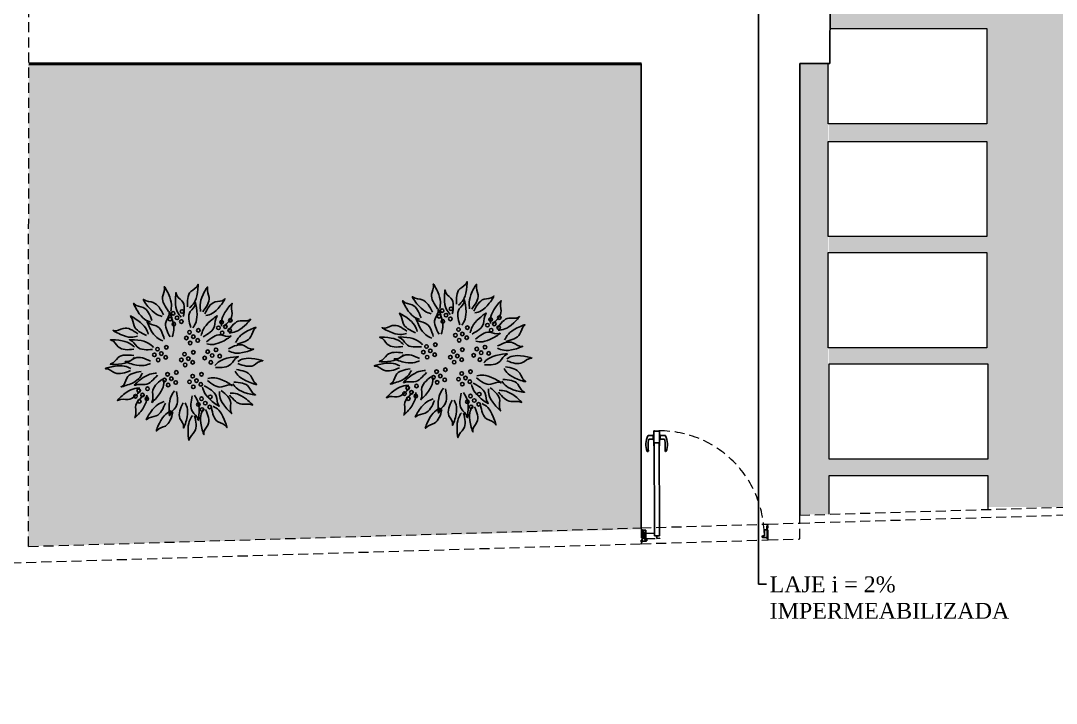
# Model space of a CAD drawing. Header units: centimetres. Extents: x -48696 to 156237, y -5617 to 29024.
# Drawn here: x 101149 to 101801, y 12186 to 12616 of the extents above; entities that cross this region are included whole.
import ezdxf
from ezdxf import colors
from ezdxf.entities.mleader import LeaderData, LeaderLine
from ezdxf.math import Vec2, Vec3

# ---------------------------------------------------------------- set-up
doc = ezdxf.new("R2010")
doc.units = ezdxf.units.CM
doc.linetypes.add('HIDDEN', pattern=[9.525, 6.35, -3.175])
for name, color, linetype in [('paisajismo', 7, 'Continuous'), ('Piso Lay-out', 19, 'Continuous'), ('Projeção Cobertura - 1', 15, 'HIDDEN')]:
    doc.layers.add(name, color=color, linetype=linetype)
for name, color, linetype, lineweight in [('Parede Baixa', 5, 'Continuous', 50), ('Pisos Externos', 15, 'Continuous', 9), ('Projeção Janela', 15, 'HIDDEN', 9), ('Projeção Portas', 55, 'HIDDEN', 5), ('Projeção Viga', 1, 'HIDDEN', 9)]:
    doc.layers.add(name, color=color, linetype=linetype, lineweight=lineweight)
doc.styles.add('Valéria', font='romantic.ttf', dxfattribs={"height": 10})

# ---------------------------------------------------------------- blocks, each defined once
blk = doc.blocks.new('A$C375069E9')
at = {"layer": 'paisajismo', "color": 221}
for centre in [(1.295, 2.06), (1.375, 1.959), (1.436, 2.03), (0.523, 1.919), (0.603, 1.819), (0.663, 1.889), (0.713, 1.799), (1.305, 1.899), (1.426, 1.859), (1.486, 1.939), (0.533, 1.759), (0.653, 1.719), (1.034, 1.759), (1.115, 1.658), (1.175, 1.729), (1.225, 1.638), (1.044, 1.598), (1.165, 1.558), (1.546, 1.488), (0.693, 1.348), (0.753, 1.448), (0.814, 1.358), (0.884, 1.418), (0.934, 1.317), (1.115, 1.408), (1.195, 1.307), (1.255, 1.378), (1.556, 1.327), (1.626, 1.388), (1.687, 1.458), (1.737, 1.368), (0.834, 1.247), (1.125, 1.247), (1.245, 1.207), (1.305, 1.287), (1.677, 1.287), (0.984, 1.057), (1.125, 1.027), (1.386, 1.087), (1.466, 0.986), (1.526, 1.057), (1.576, 0.966), (0.994, 0.896), (1.064, 0.956), (1.115, 0.856), (1.175, 0.936), (1.396, 0.926), (1.516, 0.886), (1.847, 0.826), (0.844, 0.696), (0.984, 0.666), (1.857, 0.666), (1.927, 0.726), (1.988, 0.796), (2.038, 0.706), (0.854, 0.535), (0.924, 0.595), (0.974, 0.495), (1.034, 0.575), (1.978, 0.625)]:
    blk.add_circle(centre, 0.0284, dxfattribs=at)
at = {"layer": 'paisajismo', "color": 124}
for points in [[(1.176, 2.118), (1.049, 2.364), (1.042, 2.49), (1.043, 2.485), (1.153, 2.379), (1.207, 2.133)], [(1.475, 2.065), (1.512, 2.34), (1.578, 2.447), (1.577, 2.442), (1.606, 2.292), (1.509, 2.06)], [(0.998, 2.06), (0.956, 2.334), (0.888, 2.44), (0.889, 2.435), (0.863, 2.285), (0.965, 2.054)], [(1.308, 1.969), (1.401, 2.229), (1.391, 2.355), (1.391, 2.35), (1.296, 2.23), (1.275, 1.979)], [(0.664, 1.826), (0.579, 2.089), (0.495, 2.183), (0.497, 2.179), (0.495, 2.026), (0.632, 1.814)], [(0.912, 1.994), (0.683, 2.149), (0.616, 2.257), (0.62, 2.253), (0.767, 2.212), (0.932, 2.022)], [(1.122, 1.799), (1.058, 2.068), (1.082, 2.193), (1.082, 2.187), (1.163, 2.058), (1.156, 1.806)], [(1.614, 1.981), (1.84, 2.142), (1.904, 2.25), (1.9, 2.247), (1.754, 2.203), (1.593, 2.009)], [(1.798, 1.89), (2.008, 2.07), (2.062, 2.185), (2.059, 2.181), (1.917, 2.123), (1.775, 1.916)], [(0.988, 1.675), (0.841, 1.91), (0.737, 1.981), (0.74, 1.977), (0.775, 1.828), (0.959, 1.656)], [(1.453, 1.657), (1.451, 1.934), (1.501, 2.049), (1.5, 2.044), (1.55, 1.9), (1.487, 1.656)], [(1.836, 1.699), (2.004, 1.919), (2.114, 1.98), (2.111, 1.977), (2.062, 1.832), (1.862, 1.678)], [(0.543, 1.718), (0.292, 1.836), (0.209, 1.931), (0.213, 1.928), (0.366, 1.911), (0.558, 1.749)], [(1.602, 1.593), (1.803, 1.784), (1.851, 1.901), (1.848, 1.896), (1.709, 1.832), (1.578, 1.618)], [(0.438, 1.564), (0.237, 1.755), (0.118, 1.797), (0.122, 1.794), (0.194, 1.659), (0.415, 1.539)], [(0.896, 1.541), (0.624, 1.594), (0.52, 1.667), (0.525, 1.665), (0.677, 1.685), (0.903, 1.575)], [(2.005, 1.668), (2.28, 1.695), (2.39, 1.758), (2.385, 1.756), (2.236, 1.791), (2.001, 1.702)], [(0.553, 1.432), (0.276, 1.415), (0.158, 1.46), (0.163, 1.459), (0.305, 1.517), (0.551, 1.466)], [(1.751, 1.486), (2.002, 1.603), (2.129, 1.605), (2.124, 1.604), (2.013, 1.498), (1.765, 1.455)], [(2.053, 1.488), (2.306, 1.601), (2.432, 1.601), (2.427, 1.6), (2.315, 1.496), (2.066, 1.456)], [(0.405, 1.262), (0.131, 1.304), (0.009, 1.27), (0.015, 1.27), (0.151, 1.2), (0.401, 1.228)], [(0.773, 1.195), (0.528, 1.324), (0.402, 1.332), (0.407, 1.33), (0.513, 1.219), (0.758, 1.164)], [(1.8, 1.231), (2.076, 1.215), (2.195, 1.26), (2.189, 1.259), (2.047, 1.316), (1.801, 1.265)], [(2.055, 1.326), (2.31, 1.218), (2.436, 1.221), (2.431, 1.222), (2.317, 1.323), (2.067, 1.357)], [(2.115, 1.151), (2.39, 1.183), (2.511, 1.145), (2.506, 1.145), (2.367, 1.08), (2.118, 1.117)], [(0.447, 1.106), (0.23, 0.934), (0.107, 0.902), (0.112, 0.905), (0.195, 1.033), (0.426, 1.133)], [(0.883, 0.989), (0.609, 0.948), (0.503, 0.88), (0.508, 0.882), (0.658, 0.855), (0.889, 0.956)], [(1.701, 1.076), (1.958, 0.973), (2.046, 0.883), (2.041, 0.885), (1.889, 0.894), (1.687, 1.045)], [(1.928, 1.076), (2.139, 0.896), (2.26, 0.861), (2.255, 0.863), (2.177, 0.995), (1.949, 1.102)], [(0.483, 0.904), (0.251, 0.752), (0.126, 0.732), (0.131, 0.734), (0.226, 0.854), (0.465, 0.933)], [(0.969, 0.852), (0.812, 0.624), (0.705, 0.557), (0.708, 0.561), (0.75, 0.708), (0.941, 0.872)], [(1.585, 0.962), (1.685, 0.704), (1.775, 0.615), (1.772, 0.62), (1.766, 0.772), (1.617, 0.976)], [(1.972, 0.836), (2.229, 0.733), (2.317, 0.642), (2.312, 0.645), (2.16, 0.653), (1.958, 0.804)], [(0.524, 0.758), (0.266, 0.658), (0.177, 0.569), (0.181, 0.571), (0.334, 0.578), (0.537, 0.726)], [(0.698, 0.783), (0.595, 0.526), (0.504, 0.438), (0.507, 0.442), (0.516, 0.595), (0.667, 0.796)], [(1.098, 0.722), (1.022, 0.455), (1.04, 0.33), (1.041, 0.335), (1.128, 0.461), (1.131, 0.713)], [(1.416, 0.791), (1.501, 0.528), (1.488, 0.402), (1.487, 0.407), (1.396, 0.53), (1.383, 0.782)], [(1.856, 0.722), (1.956, 0.464), (2.046, 0.374), (2.043, 0.379), (2.037, 0.532), (1.888, 0.735)], [(0.798, 0.546), (0.619, 0.335), (0.583, 0.214), (0.585, 0.218), (0.717, 0.297), (0.825, 0.524)], [(0.953, 0.499), (0.985, 0.224), (0.947, 0.103), (0.948, 0.108), (0.882, 0.247), (0.919, 0.496)], [(1.244, 0.6), (1.226, 0.324), (1.271, 0.206), (1.27, 0.211), (1.328, 0.353), (1.278, 0.599)], [(1.582, 0.621), (1.799, 0.449), (1.858, 0.337), (1.854, 0.341), (1.71, 0.393), (1.56, 0.595)], [(1.128, 0.401), (1.199, 0.134), (1.18, 0.009), (1.179, 0.014), (1.094, 0.142), (1.095, 0.393)], [(1.466, 0.475), (1.657, 0.274), (1.699, 0.155), (1.696, 0.159), (1.561, 0.231), (1.441, 0.452)]]:
    blk.add_spline(points, degree=3, dxfattribs=at)
blk = doc.blocks.new('_Dot')
at = {"color": 0, "linetype": 'ByBlock', "lineweight": -2}
blk.add_line((-0.5, 0), (-1, 0), dxfattribs=at)
at = {"color": 0, "linetype": 'ByBlock', "const_width": 0.5}
blk.add_lwpolyline([(-0.25, 0, 1), (0.25, 0, 1)], format="xyb", close=True, dxfattribs=at)

msp = doc.modelspace()

# ---------------------------------------------------------------- hatches: boundary and pattern name
h = msp.add_hatch()
h.set_pattern_fill('GRASS2', color=74, scale=15, pattern_type=2)
h.set_pattern_definition([(0, (4.5, 0.3), (15, 15), [2.25, -0.45, 0.6, -0.45, 2.25, -9]), (0, (3.75, 0.75), (15, 15), [1.5, -1.125, 2.25, -1.125, 1.5, -7.5]), (0, (9, 6.75), (15, 15), [1.875, -0.75, 1.875, -10.5]), (0, (1.5, 9.75), (15, 15), [0.75, -1.5, 0.75, -12]), (90, (3, 9.75), (-15, 15), [1.35, -13.65]), (90, (7.5, 0.75), (-15, 15), [1.5, -13.5]), (90, (11.25, 6.75), (-15, 15), [1.5, -13.5]), (45, (9.45, 0.6), (8e-15, 15), [1.5, -19.7132034]), (135, (5.55, 0.6), (-15, 8e-15), [1.5, -19.7132034]), (63.434949, (9, 0.675), (8e-10, 15), [1.5, -32.0410197]), (75.9637565, (8.25, 0.75), (5e-10, 15), [1.5, -60.3465844]), (75.9637565, (12, 6.75), (5e-10, 15), [1.2, -60.6465844]), (75.9637565, (3.3, 9.75), (5e-10, 15), [1.05, -60.7965844]), (104.0362435, (6.75, 0.75), (-5e-10, 15), [1.5, -60.3465844]), (104.0362435, (10.5, 6.75), (-5e-10, 15), [1.2, -60.6465844]), (104.0362435, (2.7, 9.75), (-5e-10, 15), [1.05, -60.7965844]), (116.565051, (6, 0.675), (-6e-09, 15), [1.5, -32.041002])])
h.paths.add_polyline_path([(101153.667, 12589.10439), (101539.65863, 12589.10439), (101539.65863, 12295.90968), (101153.48966, 12285.05578)])
h.paths.add_polyline_path([(101658.09413, 12305.33372), (101639.63334, 12305.33372), (101639.63334, 12589.20824), (101658.09413, 12589.20824)])
h.paths.add_polyline_path([(101757.58773, 12819.61778), (101807.61647, 12819.61778), (101807.61647, 12309.86014), (101757.58773, 12309.86014)])
h.paths.add_polyline_path([(102012.6124, 12820.47949), (102066.5707, 12820.47949), (102066.5707, 12317.69934), (102012.61266, 12316.06589)])
h.paths.add_polyline_path([(102169.71657, 12681.86506), (102166.57111, 12681.86506), (102166.5707, 12315.7243), (102340.28904, 12320.98319)])
h.paths.add_polyline_path([(101658.09422, 12340.05692), (101757.58773, 12340.05692), (101757.58773, 12329.73062), (101658.09422, 12329.73062)])
h.paths.add_polyline_path([(101657.58731, 12410.21728), (101757.58773, 12410.21728), (101757.58773, 12400.05692), (101657.58731, 12400.05692)])
h.paths.add_polyline_path([(101657.5874, 12480.21728), (101757.58731, 12480.21728), (101757.58731, 12470.21728), (101657.5874, 12470.21728)])
h.paths.add_polyline_path([(101657.58748, 12551.26072), (101757.58773, 12551.26072), (101757.58773, 12540.21728), (101657.58748, 12540.21728)])
h.paths.add_polyline_path([(101658.68001, 12611.26072), (101757.58756, 12611.26072), (101757.58756, 12623.20072), (101658.68001, 12623.20072)])
h.paths.add_polyline_path([(101668.72615, 12690.37573), (101757.58773, 12690.37573), (101757.58773, 12681.14143), (101668.72615, 12681.14143)])
h.paths.add_polyline_path([(101668.76654, 12759.61778), (101757.58773, 12759.61778), (101757.58773, 12750.37573), (101668.76654, 12750.37573)])
h.paths.add_polyline_path([(101807.61647, 12760.47949), (102012.61244, 12760.47949), (102012.61244, 12750.37576), (101807.61647, 12750.37576)])
h.paths.add_polyline_path([(101807.61647, 12690.37576), (102012.61247, 12690.37576), (102012.61247, 12681.14146), (101807.61647, 12681.14146)])
h.paths.add_polyline_path([(101807.61647, 12621.14146), (102012.61251, 12621.14146), (102012.61251, 12611.26075), (101807.61647, 12611.26075)])
h.paths.add_polyline_path([(101807.61647, 12551.26075), (102012.61257, 12551.26075), (102012.61257, 12540.21732), (101807.61647, 12540.21732)])
h.paths.add_polyline_path([(101807.61647, 12480.21732), (102012.61258, 12480.21732), (102012.61258, 12470.21732), (101807.61647, 12470.21732)])
h.paths.add_polyline_path([(101807.61647, 12410.21732), (102012.61266, 12410.21732), (102012.61266, 12400.05695), (101807.61647, 12400.05695)])
h.paths.add_polyline_path([(101807.61647, 12340.05695), (102012.61266, 12340.05695), (102012.61266, 12329.73062), (101807.61647, 12329.73062)])
h.paths.add_polyline_path([(102166.5707, 12329.73062), (102066.57078, 12329.73062), (102066.57078, 12340.05692), (102166.5707, 12340.05692)])
h.paths.add_polyline_path([(102166.57078, 12400.05692), (102066.5707, 12400.05692), (102066.5707, 12410.21728), (102166.57078, 12410.21728)])
h.paths.add_polyline_path([(102166.57086, 12470.21728), (102066.57094, 12470.21728), (102066.57094, 12480.21728), (102166.57086, 12480.21728)])
h.paths.add_polyline_path([(102166.57094, 12540.21728), (102066.57102, 12540.21728), (102066.57102, 12551.26072), (102166.57094, 12551.26072)])
h.paths.add_polyline_path([(102166.57102, 12611.26072), (102066.57111, 12611.26072), (102066.57111, 12621.14143), (102166.57102, 12621.14143)])
h.paths.add_polyline_path([(102169.71657, 12681.86506), (102066.5707, 12681.14143), (102066.5707, 12690.37573), (102165.69396, 12690.37573)])
h.paths.add_polyline_path([(102137.33469, 12750.37573), (102066.5707, 12750.37573), (102066.5707, 12760.47946), (102132.55912, 12760.47946)])
h.paths.add_polyline_path([(101724.63258, 13623.53371), (101634.89762, 13623.53371), (101634.89762, 13441.03623), (101724.89762, 13441.01006), (101724.89762, 13194.35104), (101859.97194, 13194.35104), (101859.97194, 12830.21734), (101668.80778, 12830.32884), (101668.80153, 12819.61778), (102104.19984, 12820.47946)])

# ---------------------------------------------------------------- linework, layer by layer
for p, q in [((101658.69625, 12639.11427), (101658.66714, 12589.19714)), ((101539.63334, 12296.74518), (101539.63334, 12589.18375)), ((101639.63334, 12304.77486), (101639.63334, 12589.20824)), ((101639.63334, 12589.20824), (101658.66714, 12589.19714))]:
    msp.add_line(p, q)
at = {"color": 1}
for p, q in [((101547.67816, 12357.80753), (101548.07102, 12357.80827)), ((101547.69614, 12348.34754), (101547.67816, 12357.80753)), ((101548.07102, 12357.80827), (101548.0714, 12357.60827)), ((101548.0714, 12357.60827), (101548.43854, 12357.60897)), ((101548.43854, 12357.60897), (101548.46859, 12357.57903)), ((101548.46859, 12357.57903), (101548.49854, 12357.60908)), ((101548.49854, 12357.60908), (101548.52859, 12357.57914)), ((101548.52859, 12357.57914), (101548.55854, 12357.6092)), ((101548.55854, 12357.6092), (101548.58859, 12357.57926)), ((101548.58859, 12357.57926), (101548.61854, 12357.60931)), ((101548.61854, 12357.60931), (101548.64859, 12357.57937)), ((101548.64859, 12357.57937), (101548.67854, 12357.60943)), ((101548.67854, 12357.60943), (101548.70859, 12357.57948)), ((101548.70859, 12357.57948), (101548.73854, 12357.60954)), ((101548.73854, 12357.60954), (101548.76859, 12357.5796)), ((101548.76859, 12357.5796), (101548.79854, 12357.60965)), ((101548.79854, 12357.60965), (101548.82859, 12357.57971)), ((101548.82859, 12357.57971), (101548.85854, 12357.60977)), ((101548.85854, 12357.60977), (101548.88859, 12357.57983)), ((101548.88859, 12357.57983), (101548.91854, 12357.60988)), ((101548.91854, 12357.60988), (101548.94859, 12357.57994)), ((101548.94859, 12357.57994), (101548.97854, 12357.61)), ((101548.97854, 12357.61), (101549.00859, 12357.58005)), ((101549.00859, 12357.58005), (101549.03854, 12357.61011)), ((101549.03854, 12357.61011), (101549.06859, 12357.58017)), ((101549.06859, 12357.58017), (101549.09854, 12357.61022)), ((101549.09854, 12357.61022), (101549.12859, 12357.58028)), ((101549.12859, 12357.58028), (101549.15854, 12357.61034)), ((101549.15854, 12357.61034), (101549.69854, 12357.61136)), ((101549.69854, 12357.61136), (101549.72859, 12357.58142)), ((101549.72859, 12357.58142), (101549.75854, 12357.61148)), ((101549.75854, 12357.61148), (101549.78859, 12357.58154)), ((101549.78859, 12357.58154), (101549.81854, 12357.61159)), ((101549.81854, 12357.61159), (101549.84859, 12357.58165)), ((101549.84859, 12357.58165), (101549.87854, 12357.61171)), ((101549.87854, 12357.61171), (101549.90859, 12357.58176)), ((101549.90859, 12357.58176), (101549.93854, 12357.61182)), ((101549.93854, 12357.61182), (101549.96859, 12357.58188)), ((101549.96859, 12357.58188), (101549.99853, 12357.61193)), ((101549.99853, 12357.61193), (101550.02859, 12357.58199)), ((101550.02859, 12357.58199), (101550.05853, 12357.61205)), ((101550.05853, 12357.61205), (101550.08859, 12357.58211)), ((101550.08859, 12357.58211), (101550.11853, 12357.61216)), ((101550.11853, 12357.61216), (101550.14859, 12357.58222)), ((101550.14859, 12357.58222), (101550.17853, 12357.61228)), ((101550.17853, 12357.61228), (101550.20859, 12357.58233)), ((101550.20859, 12357.58233), (101550.23853, 12357.61239)), ((101550.23853, 12357.61239), (101550.26859, 12357.58245)), ((101550.26859, 12357.58245), (101550.29853, 12357.6125)), ((101550.29853, 12357.6125), (101550.32859, 12357.58256)), ((101550.32859, 12357.58256), (101550.35853, 12357.61262)), ((101550.35853, 12357.61262), (101550.38859, 12357.58268)), ((101550.38859, 12357.58268), (101550.41853, 12357.61273)), ((101550.41853, 12357.61273), (101550.78567, 12357.61343)), ((101550.78529, 12357.81343), (101551.17815, 12357.81418)), ((101550.78567, 12357.61343), (101550.78529, 12357.81343)), ((101551.17815, 12357.81418), (101551.19613, 12348.35419)), ((101547.18358, 12354.95658), (101544.11582, 12354.95075)), ((101544.85301, 12352.65215), (101547.18795, 12352.65658)), ((101547.1831, 12355.20658), (101547.18795, 12352.65658)), ((101547.18795, 12352.65658), (101547.18842, 12352.40658)), ((101547.29291, 12355.30679), (101547.28291, 12355.30677)), ((101547.28861, 12352.30678), (101547.29861, 12352.30679)), ((101547.6892, 12351.99754), (101547.68232, 12355.61753)), ((101551.04242, 12350.3039), (101547.84243, 12350.29782)), ((101547.84243, 12350.29782), (101547.84614, 12348.34783)), ((101547.95226, 12296.99322), (101547.85097, 12350.29784)), ((101551.13355, 12297.08807), (101551.03242, 12350.30389)), ((101551.04613, 12348.35391), (101551.04242, 12350.3039)), ((101551.18919, 12352.00419), (101551.18231, 12355.62418)), ((101551.5729, 12355.31492), (101551.5829, 12355.31494)), ((101551.5886, 12352.31495), (101551.5786, 12352.31493)), ((101551.68309, 12355.21513), (101551.68794, 12352.66514)), ((101551.68357, 12354.96513), (101554.75132, 12354.97096)), ((101554.02288, 12352.66957), (101551.68794, 12352.66514)), ((101551.68794, 12352.66514), (101551.68841, 12352.41514)), ((101547.84614, 12348.34783), (101547.69614, 12348.34754)), ((101551.19613, 12348.35419), (101551.04613, 12348.35391)), ((101539.63821, 12288.98963), (101539.63469, 12287.79494)), ((101539.6382, 12288.98963), (101539.63821, 12288.98963))]:
    msp.add_line(p, q, dxfattribs=at)
for centre, radius, start, end in [((101547.64274, 12355.39745), 0.26, 90.10887683, 180.10887683), ((101547.64232, 12355.61745), 0.04, 0.10887683, 90.10887683), ((101551.22231, 12355.62426), 0.04, 90.10887683, 180.10887683), ((101551.22273, 12355.40426), 0.26, 0.10887683, 90.10887683), ((101554.79808, 12349.4667), 12.14519, 153.90304734, 201.78880622), ((101544.11646, 12354.70049), 0.25026, 90.14588213, 154.23681166), ((101579.17784, 12348.62001), 35.1398, 174.38172671, 185.78569335), ((101544.85445, 12352.00192), 0.65023, 90.1273535, 174.85681128), ((101547.2831, 12355.20677), 0.1, 90.10887683, 180.10887683), ((101547.28842, 12352.40678), 0.1, 180.10887683, 270.10887683), ((101547.29274, 12355.39679), 0.09, 270.10887683, 0.10887683), ((101547.29878, 12352.21679), 0.09, 0.10887683, 90.10887683), ((101547.64878, 12352.21746), 0.26, 180.10887683, 270.10887683), ((101547.6492, 12351.99746), 0.04, 270.10887683, 0.10887683), ((101551.22919, 12352.00426), 0.04, 180.10887683, 270.10887683), ((101551.22878, 12352.22426), 0.26, 270.10887683, 0.10887683), ((101551.57273, 12355.40492), 0.09, 180.10887683, 270.10887683), ((101551.57877, 12352.22493), 0.09, 90.10887683, 180.10887683), ((101551.58309, 12355.21494), 0.1, 0.10887683, 90.10887683), ((101551.58841, 12352.41495), 0.1, 270.10887683, 0.10887683), ((101554.0239, 12352.01934), 0.65023, 5.36094238, 90.09040015), ((101519.71361, 12348.50701), 35.1398, 354.43206031, 5.83602695), ((101554.75163, 12354.7207), 0.25026, 25.980942, 90.07187152), ((101544.08998, 12349.44636), 12.14519, 338.42894744, 26.31470632), ((101543.75341, 12345.05031), 0.25027, 201.50340743, 270.06709638), ((101543.96843, 12345.05054), 0.25009, 270.13168649, 6.22093753), ((101554.93634, 12345.07138), 0.25009, 173.99681613, 270.08606717), ((101555.15136, 12345.07197), 0.25027, 270.15065728, 338.71434623)]:
    msp.add_arc(centre, radius, start, end, dxfattribs=at)
at = {"layer": 'Parede Baixa', "color": 0}
msp.add_line((101153.667, 12589.10439), (101539.63334, 12589.18375), dxfattribs=at)
at = {"layer": 'Pisos Externos'}
for points in [[(101658.68001, 12611.26072), (101757.58748, 12611.26072), (101757.58748, 12551.26072), (101657.58748, 12551.26072), (101657.58748, 12589.19777)], [(101658.09413, 12305.33372), (101658.09413, 12329.73062), (101758.09413, 12329.73062), (101758.09413, 12308.36097)]]:
    msp.add_lwpolyline(points, dxfattribs=at)
for points in [[(101757.5874, 12480.21728), (101657.5874, 12480.21728), (101657.5874, 12540.21728), (101757.5874, 12540.21728)], [(101757.58731, 12410.21728), (101657.58731, 12410.21728), (101657.58731, 12470.21728), (101757.58731, 12470.21728)], [(101758.09422, 12340.05692), (101658.09422, 12340.05692), (101658.09422, 12400.05692), (101758.09422, 12400.05692)]]:
    msp.add_lwpolyline(points, close=True, dxfattribs=at)
at = {"layer": 'Projeção Cobertura - 1'}
for p, q in [((101547.96227, 12291.72816), (101547.95226, 12296.99322)), ((101551.15372, 12291.73422), (101551.13355, 12297.08807)), ((101619.63334, 12298.11911), (101618.81763, 12298.11241)), ((101618.81763, 12298.11241), (101618.81887, 12297.96241)), ((101618.81887, 12297.96241), (101618.90587, 12297.91313)), ((101618.90916, 12297.51314), (101618.82297, 12297.46243)), ((101618.82297, 12297.46243), (101618.83842, 12295.58249)), ((101618.90587, 12297.91313), (101618.95546, 12297.96353)), ((101618.95957, 12297.46355), (101618.90916, 12297.51314)), ((101618.95546, 12297.96353), (101619.36885, 12297.96693)), ((101619.37296, 12297.46695), (101618.95957, 12297.46355)), ((101618.97422, 12297.31367), (101619.42419, 12297.31736)), ((101619.02677, 12290.91388), (101618.97422, 12297.31367)), ((101619.41927, 12297.91734), (101619.42254, 12297.51736)), ((101619.42419, 12297.31736), (101619.42788, 12296.86738)), ((101539.80453, 12294.52917), (101539.80454, 12294.52917)), ((101539.80454, 12294.52917), (101539.8058, 12294.95916)), ((101539.8058, 12294.95916), (101540.2058, 12294.95798)), ((101539.80639, 12295.15916), (101539.80757, 12295.55916)), ((101539.80639, 12295.15916), (101539.80639, 12295.15916)), ((101539.80757, 12295.55916), (101539.80756, 12295.55916)), ((101540.26964, 12295.1078), (101539.85624, 12295.10902)), ((101539.85624, 12295.10902), (101539.85624, 12295.10902)), ((101539.85771, 12295.60901), (101539.85772, 12295.60901)), ((101539.85772, 12295.60901), (101540.27112, 12295.60779)), ((101540.2058, 12294.95798), (101540.20579, 12294.95799)), ((101540.25565, 12294.90784), (101540.23694, 12288.55786)), ((101540.25565, 12294.90784), (101540.25565, 12294.90784)), ((101540.31979, 12295.15765), (101540.26964, 12295.1078)), ((101540.27112, 12295.60779), (101540.32097, 12295.55765)), ((101540.40624, 12295.10739), (101540.31979, 12295.15765)), ((101540.32097, 12295.55765), (101540.40772, 12295.60739)), ((101540.4007, 12293.2274), (101540.40624, 12295.10739)), ((101541.73962, 12293.27209), (101540.40072, 12293.23217)), ((101540.40772, 12295.60739), (101540.40801, 12295.70739)), ((101541.12526, 12294.08043, 19), (101541.09844, 12294.98003, 19)), ((101541.32336, 12292.46933), (101541.35246, 12292.50021)), ((101541.35424, 12292.44023), (101541.32336, 12292.46933)), ((101541.32515, 12292.40935), (101541.35424, 12292.44023)), ((101541.35603, 12292.38026), (101541.32515, 12292.40935)), ((101541.32694, 12292.34938), (101541.35603, 12292.38026)), ((101541.35782, 12292.32029), (101541.32694, 12292.34938)), ((101541.32873, 12292.28941), (101541.35782, 12292.32029)), ((101541.35961, 12292.26031), (101541.32873, 12292.28941)), ((101541.33052, 12292.22943), (101541.35961, 12292.26031)), ((101541.3614, 12292.20034), (101541.33052, 12292.22943)), ((101541.3323, 12292.16946), (101541.3614, 12292.20034)), ((101541.36319, 12292.14037), (101541.3323, 12292.16946)), ((101541.33409, 12292.10948), (101541.36319, 12292.14037)), ((101541.36497, 12292.08039), (101541.33409, 12292.10948)), ((101541.33428, 12293.10993), (101541.57417, 12293.11709)), ((101541.35246, 12292.50021), (101541.33428, 12293.10993)), ((101541.33588, 12292.04951), (101541.36497, 12292.08039)), ((101541.36676, 12292.02042), (101541.33588, 12292.04951)), ((101541.33767, 12291.98954), (101541.36676, 12292.02042)), ((101541.36855, 12291.96045), (101541.33767, 12291.98954)), ((101541.33946, 12291.92956), (101541.36855, 12291.96045)), ((101541.37034, 12291.90047), (101541.33946, 12291.92956)), ((101541.34125, 12291.86959), (101541.37034, 12291.90047)), ((101541.37213, 12291.8405), (101541.34125, 12291.86959)), ((101541.34303, 12291.80962), (101541.37213, 12291.8405)), ((101541.37391, 12291.78053), (101541.34303, 12291.80962)), ((101541.35197, 12291.50975), (101541.38107, 12291.54063)), ((101541.38286, 12291.48066), (101541.35197, 12291.50975)), ((101541.36092, 12291.20988), (101541.39001, 12291.24077)), ((101541.3918, 12291.18079), (101541.36092, 12291.20988)), ((101541.37779, 12292.48925, 19), (101541.3614, 12293.039, 19)), ((101541.3627, 12291.14991), (101541.3918, 12291.18079)), ((101541.39358, 12291.12082), (101541.3627, 12291.14991)), ((101541.36449, 12291.08994), (101541.39358, 12291.12082)), ((101541.39537, 12291.06085), (101541.36449, 12291.08994)), ((101541.36628, 12291.02996), (101541.39537, 12291.06085)), ((101541.39716, 12291.00087), (101541.36628, 12291.02996)), ((101541.36807, 12290.96999), (101541.39716, 12291.00087)), ((101541.39895, 12290.9409), (101541.36807, 12290.96999)), ((101541.36986, 12290.91002), (101541.39895, 12290.9409)), ((101541.40074, 12290.88093), (101541.36986, 12290.91002)), ((101541.37164, 12290.85004), (101541.40074, 12290.88093)), ((101541.40252, 12290.82095), (101541.37164, 12290.85004)), ((101541.37343, 12290.79007), (101541.40252, 12290.82095)), ((101541.40431, 12290.76098), (101541.37343, 12290.79007)), ((101541.38107, 12291.54063), (101541.37391, 12291.78053)), ((101541.37522, 12290.7301), (101541.40431, 12290.76098)), ((101541.4061, 12290.70101), (101541.37522, 12290.7301)), ((101541.37701, 12290.67012), (101541.4061, 12290.70101)), ((101541.40789, 12290.64103), (101541.37701, 12290.67012)), ((101541.42926, 12292.44076, 19), (101541.37779, 12292.48925, 19)), ((101541.3788, 12290.61015), (101541.40789, 12290.64103)), ((101541.40968, 12290.58106), (101541.3788, 12290.61015)), ((101541.38058, 12290.55018), (101541.40968, 12290.58106)), ((101541.41147, 12290.52109), (101541.38058, 12290.55018)), ((101541.39001, 12291.24077), (101541.38286, 12291.48066)), ((101541.38936, 12295.28884, 19), (101542.28897, 12295.31566, 19)), ((101541.40989, 12293.09047, 19), (101541.51984, 12293.09375, 19)), ((101541.42964, 12289.91136), (101541.41147, 12290.52109)), ((101541.43895, 12292.11591, 19), (101541.42926, 12292.44076, 19)), ((101541.54902, 12293.79293, 19), (101541.43407, 12293.7895, 19)), ((101541.43591, 12290.54011, 19), (101541.4844, 12290.59158, 19)), ((101541.4523, 12289.99036, 19), (101541.43591, 12290.54011, 19)), ((101541.49042, 12292.06742, 19), (101541.43895, 12292.11591, 19)), ((101541.44193, 12292.01595, 19), (101541.49042, 12292.06742, 19)), ((101541.45268, 12291.6554, 19), (101541.44193, 12292.01595, 19)), ((101541.47173, 12291.01639, 19), (101541.46118, 12291.37036, 19)), ((101541.5232, 12290.96791, 19), (101541.47173, 12291.01639, 19)), ((101541.47471, 12290.91644, 19), (101541.5232, 12290.96791, 19)), ((101541.4844, 12290.59158, 19), (101541.47471, 12290.91644, 19)), ((101541.57131, 12293.04526, 19), (101541.57802, 12292.82036, 19)), ((101541.57417, 12293.11709), (101541.58222, 12292.84721)), ((101541.58222, 12292.84721), (101541.58221, 12292.84721)), ((101541.63024, 12292.82414), (101541.63025, 12292.82413)), ((101541.63025, 12292.82413), (101541.75022, 12292.91689)), ((101541.65718, 12292.78125, 19), (101541.77671, 12292.86717, 19)), ((101541.75022, 12292.91689), (101541.73962, 12293.27209)), ((101541.77671, 12292.86717, 19), (101541.75489, 12293.59898, 19)), ((101542.0493, 12292.78439, 19), (101542.00081, 12292.73292, 19)), ((101542.00081, 12292.73292, 19), (101542.07233, 12290.33399, 19)), ((101542.02477, 12293.60703, 19), (101542.0493, 12292.78439, 19)), ((101547.87544, 12293.45503), (101542.05948, 12293.28162)), ((101542.05948, 12293.28162), (101542.07119, 12292.88894)), ((101542.07119, 12292.88894), (101542.16464, 12292.84311)), ((101542.33367, 12293.81633, 19), (101542.21872, 12293.8129, 19)), ((101542.23388, 12293.13676), (101542.47377, 12293.14391)), ((101542.24133, 12292.88687), (101542.23388, 12293.13676)), ((101542.47377, 12293.14391), (101542.49195, 12292.53418)), ((101542.49195, 12292.53418), (101542.52283, 12292.50509)), ((101542.52283, 12292.50509), (101542.49374, 12292.47421)), ((101542.49374, 12292.47421), (101542.52462, 12292.44511)), ((101542.52462, 12292.44511), (101542.49553, 12292.41423)), ((101542.49553, 12292.41423), (101542.52641, 12292.38514)), ((101542.52641, 12292.38514), (101542.49731, 12292.35426)), ((101542.49731, 12292.35426), (101542.5282, 12292.32517)), ((101542.5282, 12292.32517), (101542.4991, 12292.29429)), ((101542.4991, 12292.29429), (101542.52998, 12292.26519)), ((101542.52998, 12292.26519), (101542.50089, 12292.23431)), ((101542.50089, 12292.23431), (101542.53177, 12292.20522)), ((101542.53177, 12292.20522), (101542.50268, 12292.17434)), ((101542.50268, 12292.17434), (101542.53356, 12292.14525)), ((101542.53356, 12292.14525), (101542.50447, 12292.11437)), ((101542.50447, 12292.11437), (101542.53535, 12292.08527)), ((101542.53535, 12292.08527), (101542.50626, 12292.05439)), ((101542.50626, 12292.05439), (101542.53714, 12292.0253)), ((101542.53714, 12292.0253), (101542.50804, 12291.99442)), ((101542.50804, 12291.99442), (101542.53892, 12291.96533)), ((101542.53892, 12291.96533), (101542.50983, 12291.93445)), ((101542.50983, 12291.93445), (101542.54071, 12291.90535)), ((101542.54071, 12291.90535), (101542.51162, 12291.87447)), ((101542.51162, 12291.87447), (101542.5425, 12291.84538)), ((101542.5425, 12291.84538), (101542.51341, 12291.8145)), ((101542.51341, 12291.8145), (101542.52056, 12291.57461)), ((101542.52056, 12291.57461), (101542.55144, 12291.54551)), ((101542.55144, 12291.54551), (101542.52235, 12291.51463)), ((101542.52235, 12291.51463), (101542.5295, 12291.27474)), ((101542.5295, 12291.27474), (101542.56038, 12291.24565)), ((101542.56038, 12291.24565), (101542.53129, 12291.21477)), ((101542.53129, 12291.21477), (101542.56217, 12291.18567)), ((101542.56217, 12291.18567), (101542.53308, 12291.15479)), ((101542.53308, 12291.15479), (101542.56396, 12291.1257)), ((101542.56396, 12291.1257), (101542.53487, 12291.09482)), ((101542.53487, 12291.09482), (101542.56575, 12291.06573)), ((101542.56575, 12291.06573), (101542.53665, 12291.03485)), ((101542.53665, 12291.03485), (101542.56753, 12291.00575)), ((101542.56753, 12291.00575), (101542.53844, 12290.97487)), ((101542.53844, 12290.97487), (101542.56932, 12290.94578)), ((101542.56932, 12290.94578), (101542.54023, 12290.9149)), ((101542.54023, 12290.9149), (101542.57111, 12290.88581)), ((101542.57111, 12290.88581), (101542.54202, 12290.85493)), ((101542.54202, 12290.85493), (101542.5729, 12290.82583)), ((101542.5729, 12290.82583), (101542.54381, 12290.79495)), ((101542.54381, 12290.79495), (101542.57469, 12290.76586)), ((101542.57469, 12290.76586), (101542.54559, 12290.73498)), ((101542.54559, 12290.73498), (101542.57648, 12290.70589)), ((101542.57648, 12290.70589), (101542.54738, 12290.67501)), ((101542.54738, 12290.67501), (101542.57826, 12290.64591)), ((101542.57826, 12290.64591), (101542.54917, 12290.61503)), ((101542.54917, 12290.61503), (101542.58005, 12290.58594)), ((101542.58005, 12290.58594), (101542.55096, 12290.55506)), ((101542.55096, 12290.55506), (101542.56914, 12289.94533)), ((101542.59777, 12295.02473, 19), (101542.62459, 12294.12513, 19)), ((101551.15372, 12291.73422), (101547.96227, 12291.72816)), ((101549.56603, 12290.15395), (101549.51835, 12291.75324)), ((101616.14473, 12291.76024), (101615.91973, 12291.75839)), ((101615.91973, 12291.75839), (101615.92384, 12291.25841)), ((101616.07055, 12291.65962), (101616.19554, 12291.66065)), ((101616.0726, 12291.40963), (101616.07055, 12291.65962)), ((101616.62258, 12291.41415), (101616.0726, 12291.40963)), ((101616.19554, 12291.66065), (101616.19514, 12291.71065)), ((101616.4481, 12290.74269), (101618.87801, 12290.76266)), ((101616.49513, 12291.71311), (101616.49553, 12291.66311)), ((101616.49553, 12291.66311), (101616.62053, 12291.66414)), ((101617.31968, 12291.76989), (101616.54471, 12291.76352)), ((101616.62053, 12291.66414), (101616.62258, 12291.41415)), ((101618.83842, 12295.58249), (101617.28847, 12295.56976)), ((101617.28847, 12295.56976), (101617.31968, 12291.76989)), ((101618.87801, 12290.76266), (101618.96502, 12290.71337)), ((101618.96502, 12290.71337), (101619.01461, 12290.76378)), ((101619.01461, 12290.76378), (101619.42799, 12290.76717)), ((101619.47676, 12290.91758), (101619.02677, 12290.91388)), ((101619.47323, 12291.34756), (101619.47676, 12290.91758)), ((101619.47829, 12296.81779), (101619.63334, 12296.81906)), ((101619.4784, 12290.71759), (101619.4817, 12290.3176)), ((101619.57284, 12291.39838), (101619.52281, 12291.39797)), ((101540.24809, 12287.79313), (101539.63469, 12287.79494)), ((101539.73836, 12289.03934), (101539.68836, 12289.03948)), ((101539.78517, 12287.95919), (101539.78518, 12287.95919)), ((101539.78518, 12287.95919), (101539.78635, 12288.35919)), ((101539.78635, 12288.35919), (101539.78635, 12288.35919)), ((101539.78694, 12288.55919), (101539.78821, 12288.98919)), ((101540.23694, 12288.55786), (101539.78694, 12288.55919)), ((101539.78821, 12288.98919), (101539.7882, 12288.98919)), ((101539.79881, 12288.39208), (101542.76288, 12288.48045)), ((101540.24843, 12287.90783), (101539.83503, 12287.90905)), ((101540.29796, 12287.75067), (101540.24809, 12287.79313)), ((101540.29857, 12287.95768), (101540.24843, 12287.90783)), ((101540.38473, 12287.80743), (101540.29796, 12287.75067)), ((101540.38503, 12287.90743), (101540.29857, 12287.95768)), ((101540.38473, 12287.80743), (101540.38503, 12287.90743)), ((101541.66954, 12289.91851), (101541.42964, 12289.91136)), ((101541.61372, 12289.94515, 19), (101541.50377, 12289.94187, 19)), ((101541.6555, 12290.22152, 19), (101541.66221, 12289.99662, 19)), ((101541.66148, 12290.18839), (101541.66149, 12290.18839)), ((101541.66149, 12290.18839), (101541.66954, 12289.91851)), ((101541.70751, 12290.21464), (101541.7075, 12290.21465)), ((101541.83315, 12290.13524), (101541.70751, 12290.21464)), ((101541.85663, 12290.18663, 19), (101541.73219, 12290.26527, 19)), ((101541.85287, 12289.47378), (101541.83315, 12290.13524)), ((101542.62753, 12289.49687), (101541.85287, 12289.47378)), ((101541.86584, 12289.87763, 19), (101541.85663, 12290.18663, 19)), ((101542.13127, 12290.0349, 19), (101541.95221, 12289.84484, 19)), ((101542.07233, 12290.33399, 19), (101542.1238, 12290.2855, 19)), ((101542.1238, 12290.2855, 19), (101542.13127, 12290.0349, 19)), ((101542.24263, 12290.22718), (101542.15208, 12290.17586)), ((101542.15208, 12290.17586), (101542.16379, 12289.78318)), ((101542.16379, 12289.78318), (101551.51963, 12290.06213)), ((101542.32925, 12289.93818), (101542.32179, 12290.18807)), ((101542.56914, 12289.94533), (101542.32925, 12289.93818)), ((101542.55554, 12289.39468), (101542.68049, 12289.39841)), ((101542.56299, 12289.14479), (101542.55554, 12289.39468)), ((101543.11275, 12289.16118), (101542.56299, 12289.14479)), ((101542.62752, 12289.49687), (101542.62753, 12289.49687)), ((101542.679, 12289.44838), (101542.67899, 12289.44839)), ((101542.68049, 12289.39841), (101542.679, 12289.44838)), ((101542.76288, 12288.48045), (101542.76288, 12288.48046)), ((101542.97886, 12289.45733), (101542.97886, 12289.45733)), ((101542.97886, 12289.45733), (101542.98035, 12289.40735)), ((101542.98035, 12289.40735), (101543.1053, 12289.41107)), ((101543.25225, 12289.5155), (101543.02735, 12289.50879)), ((101543.02735, 12289.50879), (101543.02735, 12289.50879)), ((101543.1053, 12289.41107), (101543.11275, 12289.16118)), ((101543.26715, 12289.01572), (101543.25225, 12289.5155)), ((101543.26715, 12289.01572), (101543.26715, 12289.01572)), ((101551.51516, 12290.21206), (101549.56603, 12290.15395)), ((101551.51963, 12290.06213), (101551.51516, 12290.21206)), ((101618.9683, 12290.31338), (101618.88212, 12290.26267)), ((101618.88212, 12290.26267), (101618.88294, 12290.16268)), ((101618.93335, 12290.11309), (101619.63334, 12290.11884)), ((101619.01871, 12290.26379), (101618.9683, 12290.31338)), ((101619.4321, 12290.26719), (101619.01871, 12290.26379))]:
    msp.add_line(p, q, dxfattribs=at)
for centre, radius, start, end in [((101619.36926, 12297.91692), 0.05001, 0.48211493, 90.47065692), ((101619.37254, 12297.51695), 0.05, 270.47208931, 0.46922453), ((101539.75453, 12294.52931), 0.05, 269.83116205, 359.83116205), ((101539.85639, 12295.15902), 0.05, 179.83116205, 269.83116205), ((101539.85756, 12295.55901), 0.05, 89.83116205, 179.83116205), ((101540.20565, 12294.90799), 0.05, 359.83116205, 89.83116205), ((101541.39831, 12294.98897, 19), 0.3, 91.70780767, 181.70780767), ((101541.42513, 12294.08937, 19), 0.3, 181.70780767, 271.70780767), ((101541.41138, 12293.04049, 19), 0.05, 91.70780767, 181.70780767), ((101541.52133, 12293.04377, 19), 0.05, 1.70780767, 91.70780767), ((101541.55498, 12293.59302, 19), 0.2, 1.70780767, 91.70780767), ((101541.62799, 12292.82185, 19), 0.05, 181.70780767, 305.70780767), ((101541.6122, 12292.84811), 0.03, 181.70780767, 306.96898823), ((101542.22468, 12293.61299, 19), 0.2, 91.70780767, 181.70780767), ((101542.19135, 12292.88538), 0.05, 237.70780767, 1.70780767), ((101542.29791, 12295.01579, 19), 0.3, 1.70780767, 91.70780767), ((101542.32473, 12294.11619, 19), 0.3, 271.70780767, 1.70780767), ((101616.44382, 12291.26268), 0.52, 180.47065692, 270.47175875), ((101616.14516, 12291.71025), 0.04999, 0.45856326, 90.49147002), ((101616.54512, 12291.71353), 0.04999, 90.47065692, 180.48211722), ((101619.47788, 12296.86779), 0.05, 180.47065692, 270.47065692), ((101619.4284, 12290.71717), 0.05, 0.47532033, 90.47065692), ((101619.52322, 12291.34797), 0.05, 90.47065692, 180.47065692), ((101539.7382, 12288.98934), 0.05, 359.83116205, 89.83116205), ((101539.83517, 12287.95905), 0.05, 179.83116205, 269.83116205), ((101539.83635, 12288.35905), 0.05, 138.64933251, 179.83116205), ((101541.50228, 12289.99185, 19), 0.05, 181.70780767, 271.70780767), ((101541.61223, 12289.99513, 19), 0.05, 271.70780767, 1.70780767), ((101541.70548, 12290.22301, 19), 0.05, 57.70780767, 181.70780767), ((101541.69147, 12290.18929), 0.03, 57.70886323, 181.70780767), ((101541.91582, 12289.87912, 19), 0.05, 181.70780767, 316.70780767), ((101542.27182, 12290.18658), 0.05, 1.70780767, 125.70780767), ((101542.62901, 12289.44689), 0.05, 1.70780767, 91.70780767), ((101542.74738, 12289.00023), 0.52, 271.70780767, 1.70780767), ((101543.02884, 12289.45882), 0.05, 91.70780767, 181.70780767), ((101618.93294, 12290.16309), 0.05, 180.47065692, 270.47065692), ((101619.4317, 12290.31719), 0.05, 270.45830984, 0.47154599)]:
    msp.add_arc(centre, radius, start, end, dxfattribs=at)
at = {"layer": 'Projeção Cobertura - 1', "color": 1}
msp.add_arc((101619.57325, 12291.34839), 0.05, 0.46968581, 90.47255967, dxfattribs=at)
at = {"layer": 'Projeção Janela'}
for p, q in [((101639.63334, 12304.77486), (102119.63334, 12319.30568)), ((101639.63334, 12299.77257), (102119.78463, 12314.30796)), ((101639.63334, 12299.77257), (101639.63334, 12304.77486))]:
    msp.add_line(p, q, dxfattribs=at)
at = {"layer": 'Projeção Portas'}
msp.add_arc((101551.10764, 12291.80062), 66.07998, 1.70780767, 91.5690768, dxfattribs=at)
at = {"layer": 'Projeção Viga', "color": 4}
msp.add_line((101153.48966, 12285.05578), (101153.69616, 12639.10439), dxfattribs=at)
at = {"layer": 'Projeção Viga'}
for p, q in [((101539.63334, 12296.74518), (101619.63334, 12299.13044)), ((101619.63334, 12299.13044), (101639.63334, 12299.77257)), ((101619.63334, 12289.16254), (101619.63334, 12299.13044)), ((101639.63334, 12289.76799), (101639.63334, 12299.77257)), ((101153.48966, 12285.05578), (101539.63334, 12296.74532)), ((101539.63334, 12296.74518), (101539.63334, 12286.74074)), ((101123.48319, 12274.14282), (101539.63334, 12286.74074)), ((101539.63334, 12286.74074), (101619.5978, 12289.12494)), ((101619.63334, 12289.16254), (101639.63334, 12289.76799))]:
    msp.add_line(p, q, dxfattribs=at)
at = {"layer": 'Projeção Viga', "color": 34}
for p, q in [((101539.65454, 12294.52961), (101539.65453, 12294.52961)), ((101539.65816, 12295.7596), (101539.65454, 12294.52961)), ((101539.70438, 12294.47946), (101539.70439, 12294.47946)), ((101539.70439, 12294.47946), (101539.75439, 12294.47931)), ((101539.75439, 12294.47931), (101539.75438, 12294.47931))]:
    msp.add_line(p, q, dxfattribs=at)
for centre, start, end in [((101539.70453, 12294.52946), 179.83116205, 269.83116205), ((101539.6882, 12288.98948), 89.83116205, 179.83116205)]:
    msp.add_arc(centre, 0.05, start, end, dxfattribs=at)

# ---------------------------------------------------------------- block references
at = {"color": 2, "xscale": -39.43178529435056, "yscale": 39.43178529435056, "zscale": 39.43178529435056}
for p in [(101301.32964, 12351.80796), (101470.87796, 12353.50551)]:
    msp.add_blockref('A$C375069E9', p, dxfattribs=at)

# ---------------------------------------------------------------- leaders
at = {"layer": 'Piso Lay-out'}
ml = msp.add_multileader_mtext('Standard', dxfattribs=at)
ml.set_content('LAJE i = 2% \\PIMPERMEABILIZADA', color=2, style='Valéria')
ml.set_leader_properties(color=15)
ml.set_arrow_properties(name='DOT')
ml.build(insert=Vec2(0, 0))
ml.multileader.update_dxf_attribs({"dogleg_length": 5, "arrow_head_size": 5})
ctx = ml.context
ctx.base_point, ctx.char_height, ctx.arrow_head_size, ctx.plane_origin = Vec3(101618.62016, 12261.19077), 10, 5, Vec3(101612.73689, 12333.85825)
notes = []
notes.append((ctx, [(0, (1, 1, 0), (101613.62016, 12261.19077), (1, 0), 5, [(0, [(101613.62016, 12693.60645)], 0, [])])]))
ctx.mtext.insert, ctx.mtext.flow_direction = Vec3(101620.62016, 12266.19077), 5
for ctx, leaders in notes:
    for number, flags, end, landing, length, lines in leaders:
        leader = LeaderData()
        leader.index, (leader.has_last_leader_line, leader.has_dogleg_vector, leader.attachment_direction) = number, flags
        leader.last_leader_point, leader.dogleg_vector, leader.dogleg_length = Vec3(end), Vec3(landing), length
        for number, points, colour, breaks in lines:
            line = LeaderLine()
            line.index, line.vertices, line.color, line.breaks = number, Vec3.list(points), colors.encode_raw_color(colour), breaks
            leader.lines.append(line)
        ctx.leaders.append(leader)

doc.saveas('drawing.dxf')
